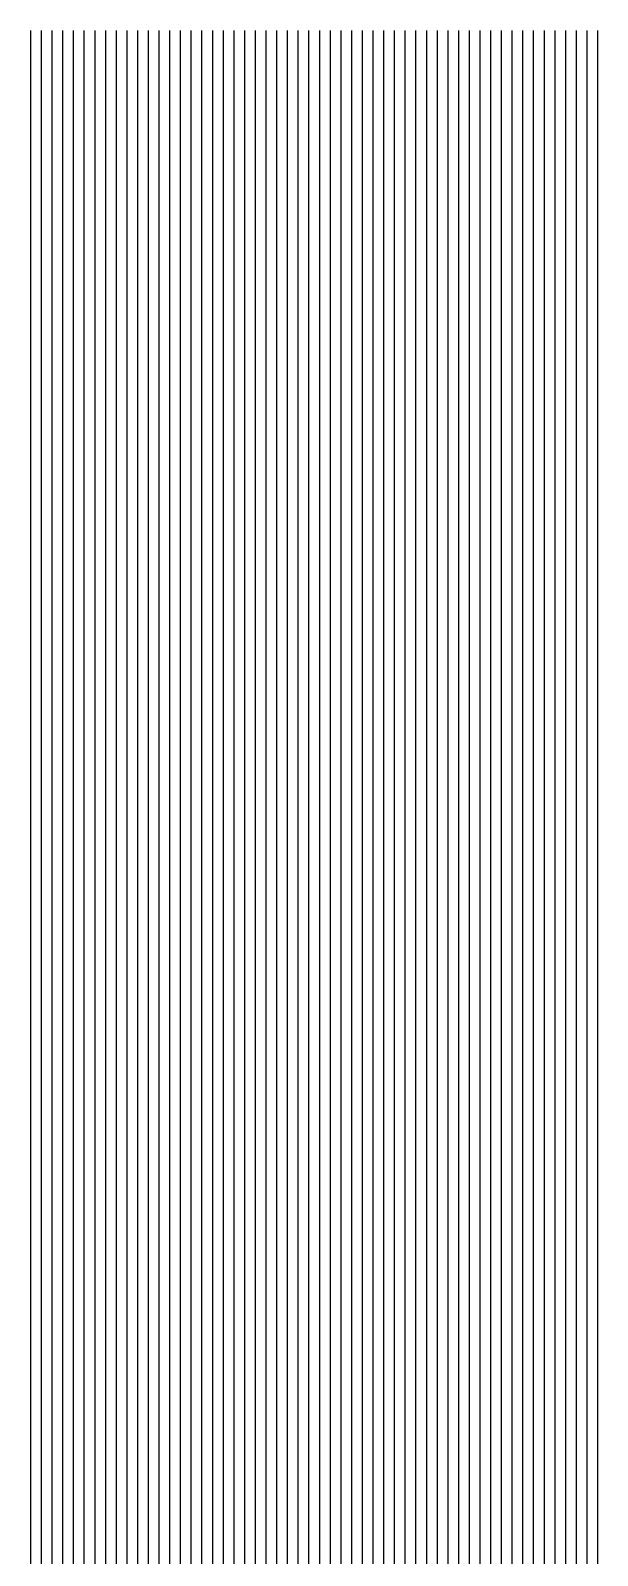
# Model space of a CAD drawing. Header units: millimetres. Extents: x -106 to 66, y -32 to 42.
# Drawn here: x -95 to -84.4, y 13.91 to 42.39 of the extents above; entities that cross this region are included whole.
import ezdxf

# ---------------------------------------------------------------- set-up
doc = ezdxf.new("R2010")
doc.units = ezdxf.units.MM
doc.layers.add('默认', color=18, linetype='Continuous', true_color=0x000000)

msp = doc.modelspace()

# ---------------------------------------------------------------- linework, layer by layer
at = {"layer": '默认'}
for points in [[(-95, 42.394), (-95, 10.954)], [(-95, 42.394), (-95, 12.259)], [(-95, 42.394), (-95, 12.84)], [(-95, 42.394), (-95, 13.012)], [(-95, 42.394), (-95, 12.892)], [(-95, 42.394), (-95, 12.488)], [(-95, 42.394), (-95, 11.722)], [(-95, 42.394), (-95, 10.446)], [(-95, 42.394), (-95, 8.616)], [(-95, 42.394), (-95, 6.314)], [(-95, 42.394), (-95, 2.99)], [(-95, 42.394), (-95, -32.2)], [(-95, 42.394), (-95, -32.2)], [(-95, 42.394), (-95, -32.2)], [(-95, 42.394), (-95, -32.2)], [(-95, 42.394), (-95, -32.2)], [(-95, 42.394), (-95, -32.2)], [(-95, 42.394), (-95, -32.2)], [(-95, 42.394), (-95, -32.2)], [(-95, 42.394), (-95, -32.2)], [(-94.8, 42.394), (-94.8, 11.528)], [(-94.8, 42.394), (-94.8, 12.694)], [(-94.8, 42.394), (-94.8, 13.223)], [(-94.8, 42.394), (-94.8, 13.377)], [(-94.8, 42.394), (-94.8, 13.262)], [(-94.8, 42.394), (-94.8, 12.888)], [(-94.8, 42.394), (-94.8, 12.181)], [(-94.8, 42.394), (-94.8, 10.994)], [(-94.8, 42.394), (-94.8, 9.211)], [(-94.8, 42.394), (-94.8, 6.971)], [(-94.8, 42.394), (-94.8, 3.989)], [(-94.8, 42.394), (-94.8, -32.2)], [(-94.8, 42.394), (-94.8, -32.2)], [(-94.8, 42.394), (-94.8, -32.2)], [(-94.8, 42.394), (-94.8, -32.2)], [(-94.8, 42.394), (-94.8, -32.2)], [(-94.8, 42.394), (-94.8, -32.2)], [(-94.8, 42.394), (-94.8, -32.2)], [(-94.8, 42.394), (-94.8, -32.2)], [(-94.8, 42.394), (-94.8, -32.2)], [(-94.6, 42.394), (-94.6, 12.035)], [(-94.6, 42.394), (-94.6, 13.095)], [(-94.6, 42.394), (-94.6, 13.58)], [(-94.6, 42.394), (-94.6, 13.72)], [(-94.6, 42.394), (-94.6, 13.611)], [(-94.6, 42.394), (-94.6, 13.263)], [(-94.6, 42.394), (-94.6, 12.611)], [(-94.6, 42.394), (-94.6, 11.513)], [(-94.6, 42.394), (-94.6, 9.799)], [(-94.6, 42.394), (-94.6, 7.601)], [(-94.6, 42.394), (-94.6, 4.827)], [(-94.6, 42.394), (-94.6, -32.2)], [(-94.6, 42.394), (-94.6, -32.2)], [(-94.6, 42.394), (-94.6, -32.2)], [(-94.6, 42.394), (-94.6, -32.2)], [(-94.6, 42.394), (-94.6, -32.2)], [(-94.6, 42.394), (-94.6, -32.2)], [(-94.6, 42.394), (-94.6, -32.2)], [(-94.6, 42.394), (-94.6, -32.2)], [(-94.6, 42.394), (-94.6, -32.2)], [(-94.4, 42.394), (-94.4, 12.494)], [(-94.4, 42.394), (-94.4, 13.467)], [(-94.4, 42.394), (-94.4, 13.916)], [(-94.4, 42.394), (-94.4, 14.044)], [(-94.4, 42.394), (-94.4, 13.941)], [(-94.4, 42.394), (-94.4, 13.617)], [(-94.4, 42.394), (-94.4, 13.013)], [(-94.4, 42.394), (-94.4, 12.001)], [(-94.4, 42.394), (-94.4, 10.381)], [(-94.4, 42.394), (-94.4, 8.213)], [(-94.4, 42.394), (-94.4, 5.576)], [(-94.4, 42.394), (-94.4, -32.2)], [(-94.4, 42.394), (-94.4, -32.2)], [(-94.4, 42.394), (-94.4, -32.2)], [(-94.4, 42.394), (-94.4, -32.2)], [(-94.4, 42.394), (-94.4, -32.2)], [(-94.4, 42.394), (-94.4, -32.2)], [(-94.4, 42.394), (-94.4, -32.2)], [(-94.4, 42.394), (-94.4, -32.2)], [(-94.4, 42.394), (-94.4, -32.2)], [(-94.2, 42.394), (-94.2, 12.913)], [(-94.2, 42.394), (-94.2, 13.816)], [(-94.2, 42.394), (-94.2, 14.233)], [(-94.2, 42.394), (-94.2, 14.351)], [(-94.2, 42.394), (-94.2, 14.254)], [(-94.2, 42.394), (-94.2, 13.952)], [(-94.2, 42.394), (-94.2, 13.392)], [(-94.2, 42.394), (-94.2, 12.459)], [(-94.2, 42.394), (-94.2, 10.946)], [(-94.2, 42.394), (-94.2, 8.814)], [(-94.2, 42.394), (-94.2, 6.269)], [(-94.2, 42.394), (-94.2, 2.493)], [(-94.2, 42.394), (-94.2, -32.2)], [(-94.2, 42.394), (-94.2, -32.2)], [(-94.2, 42.394), (-94.2, -32.2)], [(-94.2, 42.394), (-94.2, -32.2)], [(-94.2, 42.394), (-94.2, -32.2)], [(-94.2, 42.394), (-94.2, -32.2)], [(-94.2, 42.394), (-94.2, -32.2)], [(-94.2, 42.394), (-94.2, -32.2)], [(-94, 42.394), (-94, 13.301)], [(-94, 42.394), (-94, 14.144)], [(-94, 42.394), (-94, 14.534)], [(-94, 42.394), (-94, 14.644)], [(-94, 42.394), (-94, 14.552)], [(-94, 42.394), (-94, 14.27)], [(-94, 42.394), (-94, 13.751)], [(-94, 42.394), (-94, 12.886)], [(-94, 42.394), (-94, 11.487)], [(-94, 42.394), (-94, 9.407)], [(-94, 42.394), (-94, 6.925)], [(-94, 42.394), (-94, 3.631)], [(-94, 42.394), (-94, -32.2)], [(-94, 42.394), (-94, -32.2)], [(-94, 42.394), (-94, -32.2)], [(-94, 42.394), (-94, -32.2)], [(-94, 42.394), (-94, -32.2)], [(-94, 42.394), (-94, -32.2)], [(-94, 42.394), (-94, -32.2)], [(-94, 42.394), (-94, -32.2)], [(-93.8, 42.394), (-93.8, 13.664)], [(-93.8, 42.394), (-93.8, 14.455)], [(-93.8, 42.394), (-93.8, 14.821)], [(-93.8, 42.394), (-93.8, 14.924)], [(-93.8, 42.394), (-93.8, 14.838)], [(-93.8, 42.394), (-93.8, 14.574)], [(-93.8, 42.394), (-93.8, 14.089)], [(-93.8, 42.394), (-93.8, 13.29)], [(-93.8, 42.394), (-93.8, 11.998)], [(-93.8, 42.394), (-93.8, 9.999)], [(-93.8, 42.394), (-93.8, 7.555)], [(-93.8, 42.394), (-93.8, 4.532)], [(-93.8, 42.394), (-93.8, -32.2)], [(-93.8, 42.394), (-93.8, -32.2)], [(-93.8, 42.394), (-93.8, -32.2)], [(-93.8, 42.394), (-93.8, -32.2)], [(-93.8, 42.394), (-93.8, -32.2)], [(-93.8, 42.394), (-93.8, -32.2)], [(-93.8, 42.394), (-93.8, -32.2)], [(-93.8, 42.394), (-93.8, -32.2)], [(-93.6, 42.394), (-93.6, 14.006)], [(-93.6, 42.394), (-93.6, 14.75)], [(-93.6, 42.394), (-93.6, 15.095)], [(-93.6, 42.394), (-93.6, 15.192)], [(-93.6, 42.394), (-93.6, 15.111)], [(-93.6, 42.394), (-93.6, 14.864)], [(-93.6, 42.394), (-93.6, 14.41)], [(-93.6, 42.394), (-93.6, 13.669)], [(-93.6, 42.394), (-93.6, 12.479)], [(-93.6, 42.394), (-93.6, 10.59)], [(-93.6, 42.394), (-93.6, 8.169)], [(-93.6, 42.394), (-93.6, 5.318)], [(-93.6, 42.394), (-93.6, -32.2)], [(-93.6, 42.394), (-93.6, -32.2)], [(-93.6, 42.394), (-93.6, -32.2)], [(-93.6, 42.394), (-93.6, -32.2)], [(-93.6, 42.394), (-93.6, -32.2)], [(-93.6, 42.394), (-93.6, -32.2)], [(-93.6, 42.394), (-93.6, -32.2)], [(-93.6, 42.394), (-93.6, -32.2)], [(-93.4, 42.394), (-93.4, 14.33)], [(-93.4, 42.394), (-93.4, 15.032)], [(-93.4, 42.394), (-93.4, 15.358)], [(-93.4, 42.394), (-93.4, 15.45)], [(-93.4, 42.394), (-93.4, 15.375)], [(-93.4, 42.394), (-93.4, 15.142)], [(-93.4, 42.394), (-93.4, 14.716)], [(-93.4, 42.394), (-93.4, 14.027)], [(-93.4, 42.394), (-93.4, 12.929)], [(-93.4, 42.394), (-93.4, 11.168)], [(-93.4, 42.394), (-93.4, 8.771)], [(-93.4, 42.394), (-93.4, 6.035)], [(-93.4, 42.394), (-93.4, 1.408)], [(-93.4, 42.394), (-93.4, -32.2)], [(-93.4, 42.394), (-93.4, -32.2)], [(-93.4, 42.394), (-93.4, -32.2)], [(-93.4, 42.394), (-93.4, -32.2)], [(-93.4, 42.394), (-93.4, -32.2)], [(-93.4, 42.394), (-93.4, -32.2)], [(-93.4, 42.394), (-93.4, -32.2)], [(-93.2, 42.394), (-93.2, 14.638)], [(-93.2, 42.394), (-93.2, 15.302)], [(-93.2, 42.394), (-93.2, 15.611)], [(-93.2, 42.394), (-93.2, 15.699)], [(-93.2, 42.394), (-93.2, 15.628)], [(-93.2, 42.394), (-93.2, 15.409)], [(-93.2, 42.394), (-93.2, 15.009)], [(-93.2, 42.394), (-93.2, 14.366)], [(-93.2, 42.394), (-93.2, 13.352)], [(-93.2, 42.394), (-93.2, 11.722)], [(-93.2, 42.394), (-93.2, 9.369)], [(-93.2, 42.394), (-93.2, 6.707)], [(-93.2, 42.394), (-93.2, 3.023)], [(-93.2, 42.394), (-93.2, -32.2)], [(-93.2, 42.394), (-93.2, -32.2)], [(-93.2, 42.394), (-93.2, -32.2)], [(-93.2, 42.394), (-93.2, -32.2)], [(-93.2, 42.394), (-93.2, -32.2)], [(-93.2, 42.394), (-93.2, -32.2)], [(-93.2, 42.394), (-93.2, -32.2)], [(-93, 42.394), (-93, 14.932)], [(-93, 42.394), (-93, 15.561)], [(-93, 42.394), (-93, 15.855)], [(-93, 42.394), (-93, 15.94)], [(-93, 42.394), (-93, 15.874)], [(-93, 42.394), (-93, 15.667)], [(-93, 42.394), (-93, 15.29)], [(-93, 42.394), (-93, 14.688)], [(-93, 42.394), (-93, 13.748)], [(-93, 42.394), (-93, 12.248)], [(-93, 42.394), (-93, 9.967)], [(-93, 42.394), (-93, 7.349)], [(-93, 42.394), (-93, 4.073)], [(-93, 42.394), (-93, -32.2)], [(-93, 42.394), (-93, -32.2)], [(-93, 42.394), (-93, -32.2)], [(-93, 42.394), (-93, -32.2)], [(-93, 42.394), (-93, -32.2)], [(-93, 42.394), (-93, -32.2)], [(-93, 42.394), (-93, -32.2)], [(-92.8, 42.394), (-92.8, 15.213)], [(-92.8, 42.394), (-92.8, 15.81)], [(-92.8, 42.394), (-92.8, 16.091)], [(-92.8, 42.394), (-92.8, 16.173)], [(-92.8, 42.394), (-92.8, 16.111)], [(-92.8, 42.394), (-92.8, 15.916)], [(-92.8, 42.394), (-92.8, 15.56)], [(-92.8, 42.394), (-92.8, 14.994)], [(-92.8, 42.394), (-92.8, 14.121)], [(-92.8, 42.394), (-92.8, 12.74)], [(-92.8, 42.394), (-92.8, 10.571)], [(-92.8, 42.394), (-92.8, 7.972)], [(-92.8, 42.394), (-92.8, 4.939)], [(-92.8, 42.394), (-92.8, -32.2)], [(-92.8, 42.394), (-92.8, -32.2)], [(-92.8, 42.394), (-92.8, -32.2)], [(-92.8, 42.394), (-92.8, -32.2)], [(-92.8, 42.394), (-92.8, -32.2)], [(-92.8, 42.394), (-92.8, -32.2)], [(-92.8, 42.394), (-92.8, -32.2)], [(-92.6, 42.394), (-92.6, 15.482)], [(-92.6, 42.394), (-92.6, 16.051)], [(-92.6, 42.394), (-92.6, 16.32)], [(-92.6, 42.394), (-92.6, 16.399)], [(-92.6, 42.394), (-92.6, 16.341)], [(-92.6, 42.394), (-92.6, 16.157)], [(-92.6, 42.394), (-92.6, 15.82)], [(-92.6, 42.394), (-92.6, 15.287)], [(-92.6, 42.394), (-92.6, 14.473)], [(-92.6, 42.394), (-92.6, 13.202)], [(-92.6, 42.394), (-92.6, 11.171)], [(-92.6, 42.394), (-92.6, 8.582)], [(-92.6, 42.394), (-92.6, 5.707)], [(-92.6, 42.394), (-92.6, -32.2)], [(-92.6, 42.394), (-92.6, -32.2)], [(-92.6, 42.394), (-92.6, -32.2)], [(-92.6, 42.394), (-92.6, -32.2)], [(-92.6, 42.394), (-92.6, -32.2)], [(-92.6, 42.394), (-92.6, -32.2)], [(-92.6, 42.394), (-92.6, -32.2)], [(-92.4, 42.394), (-92.4, 15.74)], [(-92.4, 42.394), (-92.4, 16.284)], [(-92.4, 42.394), (-92.4, 16.543)], [(-92.4, 42.394), (-92.4, 16.619)], [(-92.4, 42.394), (-92.4, 16.565)], [(-92.4, 42.394), (-92.4, 16.39)], [(-92.4, 42.394), (-92.4, 16.071)], [(-92.4, 42.394), (-92.4, 15.568)], [(-92.4, 42.394), (-92.4, 14.806)], [(-92.4, 42.394), (-92.4, 13.633)], [(-92.4, 42.394), (-92.4, 11.754)], [(-92.4, 42.394), (-92.4, 9.186)], [(-92.4, 42.394), (-92.4, 6.413)], [(-92.4, 42.394), (-92.4, 2.094)], [(-92.4, 42.394), (-92.4, -32.2)], [(-92.4, 42.394), (-92.4, -32.2)], [(-92.4, 42.394), (-92.4, -32.2)], [(-92.4, 42.394), (-92.4, -32.2)], [(-92.4, 42.394), (-92.4, -32.2)], [(-92.4, 42.394), (-92.4, -32.2)], [(-92.2, 42.394), (-92.2, 15.989)], [(-92.2, 42.394), (-92.2, 16.509)], [(-92.2, 42.394), (-92.2, 16.759)], [(-92.2, 42.394), (-92.2, 16.834)], [(-92.2, 42.394), (-92.2, 16.783)], [(-92.2, 42.394), (-92.2, 16.617)], [(-92.2, 42.394), (-92.2, 16.314)], [(-92.2, 42.394), (-92.2, 15.838)], [(-92.2, 42.394), (-92.2, 15.123)], [(-92.2, 42.394), (-92.2, 14.037)], [(-92.2, 42.394), (-92.2, 12.309)], [(-92.2, 42.394), (-92.2, 9.789)], [(-92.2, 42.394), (-92.2, 7.081)], [(-92.2, 42.394), (-92.2, 3.493)], [(-92.2, 42.394), (-92.2, -32.2)], [(-92.2, 42.394), (-92.2, -32.2)], [(-92.2, 42.394), (-92.2, -32.2)], [(-92.2, 42.394), (-92.2, -32.2)], [(-92.2, 42.394), (-92.2, -32.2)], [(-92.2, 42.394), (-92.2, -32.2)], [(-92, 42.394), (-92, 16.229)], [(-92, 42.394), (-92, 16.728)], [(-92, 42.394), (-92, 16.969)], [(-92, 42.394), (-92, 17.042)], [(-92, 42.394), (-92, 16.995)], [(-92, 42.394), (-92, 16.837)], [(-92, 42.394), (-92, 16.55)], [(-92, 42.394), (-92, 16.098)], [(-92, 42.394), (-92, 15.425)], [(-92, 42.394), (-92, 14.415)], [(-92, 42.394), (-92, 12.83)], [(-92, 42.394), (-92, 10.4)], [(-92, 42.394), (-92, 7.721)], [(-92, 42.394), (-92, 4.502)], [(-92, 42.394), (-92, -32.2)], [(-92, 42.394), (-92, -32.2)], [(-92, 42.394), (-92, -32.2)], [(-92, 42.394), (-92, -32.2)], [(-92, 42.394), (-92, -32.2)], [(-92, 42.394), (-92, -32.2)], [(-91.8, 42.394), (-91.8, 16.461)], [(-91.8, 42.394), (-91.8, 16.941)], [(-91.8, 42.394), (-91.8, 17.174)], [(-91.8, 42.394), (-91.8, 17.246)], [(-91.8, 42.394), (-91.8, 17.202)], [(-91.8, 42.394), (-91.8, 17.052)], [(-91.8, 42.394), (-91.8, 16.778)], [(-91.8, 42.394), (-91.8, 16.349)], [(-91.8, 42.394), (-91.8, 15.713)], [(-91.8, 42.394), (-91.8, 14.772)], [(-91.8, 42.394), (-91.8, 13.317)], [(-91.8, 42.394), (-91.8, 11.021)], [(-91.8, 42.394), (-91.8, 8.344)], [(-91.8, 42.394), (-91.8, 5.353)], [(-91.8, 42.394), (-91.8, -32.2)], [(-91.8, 42.394), (-91.8, -32.2)], [(-91.8, 42.394), (-91.8, -32.2)], [(-91.8, 42.394), (-91.8, -32.2)], [(-91.8, 42.394), (-91.8, -32.2)], [(-91.8, 42.394), (-91.8, -32.2)], [(-91.6, 42.394), (-91.6, 16.686)], [(-91.6, 42.394), (-91.6, 17.149)], [(-91.6, 42.394), (-91.6, 17.375)], [(-91.6, 42.394), (-91.6, 17.446)], [(-91.6, 42.394), (-91.6, 17.405)], [(-91.6, 42.394), (-91.6, 17.262)], [(-91.6, 42.394), (-91.6, 17)], [(-91.6, 42.394), (-91.6, 16.591)], [(-91.6, 42.394), (-91.6, 15.989)], [(-91.6, 42.394), (-91.6, 15.109)], [(-91.6, 42.394), (-91.6, 13.77)], [(-91.6, 42.394), (-91.6, 11.636)], [(-91.6, 42.394), (-91.6, 8.957)], [(-91.6, 42.394), (-91.6, 6.116)], [(-91.6, 42.394), (-91.6, -32.2)], [(-91.6, 42.394), (-91.6, -32.2)], [(-91.6, 42.394), (-91.6, -32.2)], [(-91.6, 42.394), (-91.6, -32.2)], [(-91.6, 42.394), (-91.6, -32.2)], [(-91.6, 42.394), (-91.6, -32.2)], [(-91.4, 42.394), (-91.4, 16.904)], [(-91.4, 42.394), (-91.4, 17.351)], [(-91.4, 42.394), (-91.4, 17.571)], [(-91.4, 42.394), (-91.4, 17.641)], [(-91.4, 42.394), (-91.4, 17.603)], [(-91.4, 42.394), (-91.4, 17.467)], [(-91.4, 42.394), (-91.4, 17.216)], [(-91.4, 42.394), (-91.4, 16.826)], [(-91.4, 42.394), (-91.4, 16.254)], [(-91.4, 42.394), (-91.4, 15.428)], [(-91.4, 42.394), (-91.4, 14.193)], [(-91.4, 42.394), (-91.4, 12.23)], [(-91.4, 42.394), (-91.4, 9.567)], [(-91.4, 42.394), (-91.4, 6.823)], [(-91.4, 42.394), (-91.4, 2.397)], [(-91.4, 42.394), (-91.4, -32.2)], [(-91.4, 42.394), (-91.4, -32.2)], [(-91.4, 42.394), (-91.4, -32.2)], [(-91.4, 42.394), (-91.4, -32.2)], [(-91.4, 42.394), (-91.4, -32.2)], [(-91.2, 42.394), (-91.2, 17.115)], [(-91.2, 42.394), (-91.2, 17.549)], [(-91.2, 42.394), (-91.2, 17.763)], [(-91.2, 42.394), (-91.2, 17.832)], [(-91.2, 42.394), (-91.2, 17.797)], [(-91.2, 42.394), (-91.2, 17.667)], [(-91.2, 42.394), (-91.2, 17.427)], [(-91.2, 42.394), (-91.2, 17.053)], [(-91.2, 42.394), (-91.2, 16.51)], [(-91.2, 42.394), (-91.2, 15.731)], [(-91.2, 42.394), (-91.2, 14.587)], [(-91.2, 42.394), (-91.2, 12.792)], [(-91.2, 42.394), (-91.2, 10.182)], [(-91.2, 42.394), (-91.2, 7.493)], [(-91.2, 42.394), (-91.2, 3.771)], [(-91.2, 42.394), (-91.2, -32.2)], [(-91.2, 42.394), (-91.2, -32.2)], [(-91.2, 42.394), (-91.2, -32.2)], [(-91.2, 42.394), (-91.2, -32.2)], [(-91.2, 42.394), (-91.2, -32.2)], [(-91, 42.394), (-91, 17.321)], [(-91, 42.394), (-91, 17.742)], [(-91, 42.394), (-91, 17.952)], [(-91, 42.394), (-91, 18.02)], [(-91, 42.394), (-91, 17.987)], [(-91, 42.394), (-91, 17.862)], [(-91, 42.394), (-91, 17.632)], [(-91, 42.394), (-91, 17.274)], [(-91, 42.394), (-91, 16.756)], [(-91, 42.394), (-91, 16.02)], [(-91, 42.394), (-91, 14.955)], [(-91, 42.394), (-91, 13.316)], [(-91, 42.394), (-91, 10.81)], [(-91, 42.394), (-91, 8.137)], [(-91, 42.394), (-91, 4.786)], [(-91, 42.394), (-91, -32.2)], [(-91, 42.394), (-91, -32.2)], [(-91, 42.394), (-91, -32.2)], [(-91, 42.394), (-91, -32.2)], [(-91, 42.394), (-91, -32.2)], [(-90.8, 42.394), (-90.8, 17.522)], [(-90.8, 42.394), (-90.8, 17.931)], [(-90.8, 42.394), (-90.8, 18.136)], [(-90.8, 42.394), (-90.8, 18.204)], [(-90.8, 42.394), (-90.8, 18.174)], [(-90.8, 42.394), (-90.8, 18.054)], [(-90.8, 42.394), (-90.8, 17.833)], [(-90.8, 42.394), (-90.8, 17.49)], [(-90.8, 42.394), (-90.8, 16.994)], [(-90.8, 42.394), (-90.8, 16.296)], [(-90.8, 42.394), (-90.8, 15.301)], [(-90.8, 42.394), (-90.8, 13.802)], [(-90.8, 42.394), (-90.8, 11.449)], [(-90.8, 42.394), (-90.8, 8.766)], [(-90.8, 42.394), (-90.8, 5.651)], [(-90.8, 42.394), (-90.8, -32.2)], [(-90.8, 42.394), (-90.8, -32.2)], [(-90.8, 42.394), (-90.8, -32.2)], [(-90.8, 42.394), (-90.8, -32.2)], [(-90.8, 42.394), (-90.8, -32.2)], [(-90.6, 42.394), (-90.6, 17.718)], [(-90.6, 42.394), (-90.6, 18.117)], [(-90.6, 42.394), (-90.6, 18.318)], [(-90.6, 42.394), (-90.6, 18.385)], [(-90.6, 42.394), (-90.6, 18.357)], [(-90.6, 42.394), (-90.6, 18.242)], [(-90.6, 42.394), (-90.6, 18.029)], [(-90.6, 42.394), (-90.6, 17.699)], [(-90.6, 42.394), (-90.6, 17.224)], [(-90.6, 42.394), (-90.6, 16.561)], [(-90.6, 42.394), (-90.6, 15.628)], [(-90.6, 42.394), (-90.6, 14.252)], [(-90.6, 42.394), (-90.6, 12.079)], [(-90.6, 42.394), (-90.6, 9.388)], [(-90.6, 42.394), (-90.6, 6.431)], [(-90.6, 42.394), (-90.6, -32.2)], [(-90.6, 42.394), (-90.6, -32.2)], [(-90.6, 42.394), (-90.6, -32.2)], [(-90.6, 42.394), (-90.6, -32.2)], [(-90.6, 42.394), (-90.6, -32.2)], [(-90.4, 42.394), (-90.4, 17.909)], [(-90.4, 42.394), (-90.4, 18.299)], [(-90.4, 42.394), (-90.4, 18.496)], [(-90.4, 42.394), (-90.4, 18.563)], [(-90.4, 42.394), (-90.4, 18.537)], [(-90.4, 42.394), (-90.4, 18.427)], [(-90.4, 42.394), (-90.4, 18.221)], [(-90.4, 42.394), (-90.4, 17.903)], [(-90.4, 42.394), (-90.4, 17.447)], [(-90.4, 42.394), (-90.4, 16.815)], [(-90.4, 42.394), (-90.4, 15.937)], [(-90.4, 42.394), (-90.4, 14.667)], [(-90.4, 42.394), (-90.4, 12.685)], [(-90.4, 42.394), (-90.4, 10.01)], [(-90.4, 42.394), (-90.4, 7.157)], [(-90.4, 42.394), (-90.4, 1.702)], [(-90.4, 42.394), (-90.4, -32.2)], [(-90.4, 42.394), (-90.4, -32.2)], [(-90.4, 42.394), (-90.4, -32.2)], [(-90.4, 42.394), (-90.4, -32.2)], [(-90.2, 42.394), (-90.2, 18.096)], [(-90.2, 42.394), (-90.2, 18.477)], [(-90.2, 42.394), (-90.2, 18.671)], [(-90.2, 42.394), (-90.2, 18.738)], [(-90.2, 42.394), (-90.2, 18.714)], [(-90.2, 42.394), (-90.2, 18.608)], [(-90.2, 42.394), (-90.2, 18.41)], [(-90.2, 42.394), (-90.2, 18.103)], [(-90.2, 42.394), (-90.2, 17.664)], [(-90.2, 42.394), (-90.2, 17.06)], [(-90.2, 42.394), (-90.2, 16.23)], [(-90.2, 42.394), (-90.2, 15.054)], [(-90.2, 42.394), (-90.2, 13.253)], [(-90.2, 42.394), (-90.2, 10.641)], [(-90.2, 42.394), (-90.2, 7.845)], [(-90.2, 42.394), (-90.2, 3.452)], [(-90.2, 42.394), (-90.2, -32.2)], [(-90.2, 42.394), (-90.2, -32.2)], [(-90.2, 42.394), (-90.2, -32.2)], [(-90.2, 42.394), (-90.2, -32.2)], [(-90, 42.394), (-90, 18.28)], [(-90, 42.394), (-90, 18.653)], [(-90, 42.394), (-90, 18.844)], [(-90, 42.394), (-90, 18.91)], [(-90, 42.394), (-90, 18.888)], [(-90, 42.394), (-90, 18.786)], [(-90, 42.394), (-90, 18.594)], [(-90, 42.394), (-90, 18.297)], [(-90, 42.394), (-90, 17.875)], [(-90, 42.394), (-90, 17.296)], [(-90, 42.394), (-90, 16.509)], [(-90, 42.394), (-90, 15.414)], [(-90, 42.394), (-90, 13.778)], [(-90, 42.394), (-90, 11.291)], [(-90, 42.394), (-90, 8.51)], [(-90, 42.394), (-90, 4.583)], [(-90, 42.394), (-90, -32.2)], [(-90, 42.394), (-90, -32.2)], [(-90, 42.394), (-90, -32.2)], [(-90, 42.394), (-90, -32.2)], [(-89.8, 42.394), (-89.8, 18.459)], [(-89.8, 42.394), (-89.8, 18.825)], [(-89.8, 42.394), (-89.8, 19.013)], [(-89.8, 42.394), (-89.8, 19.079)], [(-89.8, 42.394), (-89.8, 19.059)], [(-89.8, 42.394), (-89.8, 18.961)], [(-89.8, 42.394), (-89.8, 18.775)], [(-89.8, 42.394), (-89.8, 18.488)], [(-89.8, 42.394), (-89.8, 18.08)], [(-89.8, 42.394), (-89.8, 17.524)], [(-89.8, 42.394), (-89.8, 16.776)], [(-89.8, 42.394), (-89.8, 15.751)], [(-89.8, 42.394), (-89.8, 14.259)], [(-89.8, 42.394), (-89.8, 11.948)], [(-89.8, 42.394), (-89.8, 9.159)], [(-89.8, 42.394), (-89.8, 5.522)], [(-89.8, 42.394), (-89.8, -32.2)], [(-89.8, 42.394), (-89.8, -32.2)], [(-89.8, 42.394), (-89.8, -32.2)], [(-89.8, 42.394), (-89.8, -32.2)], [(-89.6, 42.394), (-89.6, 18.635)], [(-89.6, 42.394), (-89.6, 18.995)], [(-89.6, 42.394), (-89.6, 19.181)], [(-89.6, 42.394), (-89.6, 19.247)], [(-89.6, 42.394), (-89.6, 19.228)], [(-89.6, 42.394), (-89.6, 19.133)], [(-89.6, 42.394), (-89.6, 18.953)], [(-89.6, 42.394), (-89.6, 18.675)], [(-89.6, 42.394), (-89.6, 18.28)], [(-89.6, 42.394), (-89.6, 17.745)], [(-89.6, 42.394), (-89.6, 17.031)], [(-89.6, 42.394), (-89.6, 16.067)], [(-89.6, 42.394), (-89.6, 14.701)], [(-89.6, 42.394), (-89.6, 12.591)], [(-89.6, 42.394), (-89.6, 9.803)], [(-89.6, 42.394), (-89.6, 6.364)], [(-89.6, 42.394), (-89.6, -32.2)], [(-89.6, 42.394), (-89.6, -32.2)], [(-89.6, 42.394), (-89.6, -32.2)], [(-89.6, 42.394), (-89.6, -32.2)], [(-89.4, 42.394), (-89.4, 18.808)], [(-89.4, 42.394), (-89.4, 19.162)], [(-89.4, 42.394), (-89.4, 19.346)], [(-89.4, 42.394), (-89.4, 19.411)], [(-89.4, 42.394), (-89.4, 19.394)], [(-89.4, 42.394), (-89.4, 19.303)], [(-89.4, 42.394), (-89.4, 19.128)], [(-89.4, 42.394), (-89.4, 18.857)], [(-89.4, 42.394), (-89.4, 18.475)], [(-89.4, 42.394), (-89.4, 17.959)], [(-89.4, 42.394), (-89.4, 17.276)], [(-89.4, 42.394), (-89.4, 16.366)], [(-89.4, 42.394), (-89.4, 15.107)], [(-89.4, 42.394), (-89.4, 13.199)], [(-89.4, 42.394), (-89.4, 10.449)], [(-89.4, 42.394), (-89.4, 7.149)], [(-89.4, 42.394), (-89.4, -32.2)], [(-89.4, 42.394), (-89.4, -32.2)], [(-89.4, 42.394), (-89.4, -32.2)], [(-89.4, 42.394), (-89.4, -32.2)], [(-89.2, 42.394), (-89.2, 18.977)], [(-89.2, 42.394), (-89.2, 19.327)], [(-89.2, 42.394), (-89.2, 19.509)], [(-89.2, 42.394), (-89.2, 19.574)], [(-89.2, 42.394), (-89.2, 19.558)], [(-89.2, 42.394), (-89.2, 19.47)], [(-89.2, 42.394), (-89.2, 19.3)], [(-89.2, 42.394), (-89.2, 19.036)], [(-89.2, 42.394), (-89.2, 18.665)], [(-89.2, 42.394), (-89.2, 18.166)], [(-89.2, 42.394), (-89.2, 17.511)], [(-89.2, 42.394), (-89.2, 16.649)], [(-89.2, 42.394), (-89.2, 15.481)], [(-89.2, 42.394), (-89.2, 13.76)], [(-89.2, 42.394), (-89.2, 11.108)], [(-89.2, 42.394), (-89.2, 7.895)], [(-89.2, 42.394), (-89.2, -32.2)], [(-89.2, 42.394), (-89.2, -32.2)], [(-89.2, 42.394), (-89.2, -32.2)], [(-89.2, 42.394), (-89.2, -32.2)], [(-89, 42.394), (-89, 19.144)], [(-89, 42.394), (-89, 19.49)], [(-89, 42.394), (-89, 19.67)], [(-89, 42.394), (-89, 19.735)], [(-89, 42.394), (-89, 19.72)], [(-89, 42.394), (-89, 19.634)], [(-89, 42.394), (-89, 19.469)], [(-89, 42.394), (-89, 19.212)], [(-89, 42.394), (-89, 18.851)], [(-89, 42.394), (-89, 18.368)], [(-89, 42.394), (-89, 17.738)], [(-89, 42.394), (-89, 16.919)], [(-89, 42.394), (-89, 15.829)], [(-89, 42.394), (-89, 14.272)], [(-89, 42.394), (-89, 11.788)], [(-89, 42.394), (-89, 8.615)], [(-89, 42.394), (-89, 3.112)], [(-89, 42.394), (-89, -32.2)], [(-89, 42.394), (-89, -32.2)], [(-89, 42.394), (-89, -32.2)], [(-88.8, 42.394), (-88.8, 19.308)], [(-88.8, 42.394), (-88.8, 19.65)], [(-88.8, 42.394), (-88.8, 19.829)], [(-88.8, 42.394), (-88.8, 19.894)], [(-88.8, 42.394), (-88.8, 19.88)], [(-88.8, 42.394), (-88.8, 19.797)], [(-88.8, 42.394), (-88.8, 19.635)], [(-88.8, 42.394), (-88.8, 19.385)], [(-88.8, 42.394), (-88.8, 19.033)], [(-88.8, 42.394), (-88.8, 18.564)], [(-88.8, 42.394), (-88.8, 17.957)], [(-88.8, 42.394), (-88.8, 17.175)], [(-88.8, 42.394), (-88.8, 16.153)], [(-88.8, 42.394), (-88.8, 14.735)], [(-88.8, 42.394), (-88.8, 12.469)], [(-88.8, 42.394), (-88.8, 9.319)], [(-88.8, 42.394), (-88.8, 4.344)], [(-88.8, 42.394), (-88.8, -32.2)], [(-88.8, 42.394), (-88.8, -32.2)], [(-88.8, 42.394), (-88.8, -32.2)], [(-88.6, 42.394), (-88.6, 19.469)], [(-88.6, 42.394), (-88.6, 19.808)], [(-88.6, 42.394), (-88.6, 19.986)], [(-88.6, 42.394), (-88.6, 20.051)], [(-88.6, 42.394), (-88.6, 20.038)], [(-88.6, 42.394), (-88.6, 19.957)], [(-88.6, 42.394), (-88.6, 19.799)], [(-88.6, 42.394), (-88.6, 19.554)], [(-88.6, 42.394), (-88.6, 19.212)], [(-88.6, 42.394), (-88.6, 18.756)], [(-88.6, 42.394), (-88.6, 18.169)], [(-88.6, 42.394), (-88.6, 17.42)], [(-88.6, 42.394), (-88.6, 16.456)], [(-88.6, 42.394), (-88.6, 15.156)], [(-88.6, 42.394), (-88.6, 13.121)], [(-88.6, 42.394), (-88.6, 10.015)], [(-88.6, 42.394), (-88.6, 5.353)], [(-88.6, 42.394), (-88.6, -32.2)], [(-88.6, 42.394), (-88.6, -32.2)], [(-88.6, 42.394), (-88.6, -32.2)], [(-88.4, 42.394), (-88.4, 19.629)], [(-88.4, 42.394), (-88.4, 19.965)], [(-88.4, 42.394), (-88.4, 20.141)], [(-88.4, 42.394), (-88.4, 20.206)], [(-88.4, 42.394), (-88.4, 20.194)], [(-88.4, 42.394), (-88.4, 20.115)], [(-88.4, 42.394), (-88.4, 19.96)], [(-88.4, 42.394), (-88.4, 19.721)], [(-88.4, 42.394), (-88.4, 19.386)], [(-88.4, 42.394), (-88.4, 18.942)], [(-88.4, 42.394), (-88.4, 18.374)], [(-88.4, 42.394), (-88.4, 17.654)], [(-88.4, 42.394), (-88.4, 16.741)], [(-88.4, 42.394), (-88.4, 15.541)], [(-88.4, 42.394), (-88.4, 13.723)], [(-88.4, 42.394), (-88.4, 10.713)], [(-88.4, 42.394), (-88.4, 6.268)], [(-88.4, 42.394), (-88.4, -32.2)], [(-88.4, 42.394), (-88.4, -32.2)], [(-88.4, 42.394), (-88.4, -32.2)], [(-88.2, 42.394), (-88.2, 19.786)], [(-88.2, 42.394), (-88.2, 20.12)], [(-88.2, 42.394), (-88.2, 20.295)], [(-88.2, 42.394), (-88.2, 20.359)], [(-88.2, 42.394), (-88.2, 20.349)], [(-88.2, 42.394), (-88.2, 20.271)], [(-88.2, 42.394), (-88.2, 20.119)], [(-88.2, 42.394), (-88.2, 19.885)], [(-88.2, 42.394), (-88.2, 19.557)], [(-88.2, 42.394), (-88.2, 19.125)], [(-88.2, 42.394), (-88.2, 18.572)], [(-88.2, 42.394), (-88.2, 17.879)], [(-88.2, 42.394), (-88.2, 17.01)], [(-88.2, 42.394), (-88.2, 15.893)], [(-88.2, 42.394), (-88.2, 14.266)], [(-88.2, 42.394), (-88.2, 11.426)], [(-88.2, 42.394), (-88.2, 7.142)], [(-88.2, 42.394), (-88.2, -32.2)], [(-88.2, 42.394), (-88.2, -32.2)], [(-88.2, 42.394), (-88.2, -32.2)], [(-88, 42.394), (-88, 19.941)], [(-88, 42.394), (-88, 20.273)], [(-88, 42.394), (-88, 20.447)], [(-88, 42.394), (-88, 20.512)], [(-88, 42.394), (-88, 20.502)], [(-88, 42.394), (-88, 20.426)], [(-88, 42.394), (-88, 20.277)], [(-88, 42.394), (-88, 20.046)], [(-88, 42.394), (-88, 19.725)], [(-88, 42.394), (-88, 19.303)], [(-88, 42.394), (-88, 18.765)], [(-88, 42.394), (-88, 18.096)], [(-88, 42.394), (-88, 17.265)], [(-88, 42.394), (-88, 16.219)], [(-88, 42.394), (-88, 14.751)], [(-88, 42.394), (-88, 12.159)], [(-88, 42.394), (-88, 7.992)], [(-88, 42.394), (-88, -32.2)], [(-88, 42.394), (-88, -32.2)], [(-88, 42.394), (-88, -32.2)], [(-87.8, 42.394), (-87.8, 20.095)], [(-87.8, 42.394), (-87.8, 20.425)], [(-87.8, 42.394), (-87.8, 20.598)], [(-87.8, 42.394), (-87.8, 20.662)], [(-87.8, 42.394), (-87.8, 20.653)], [(-87.8, 42.394), (-87.8, 20.578)], [(-87.8, 42.394), (-87.8, 20.432)], [(-87.8, 42.394), (-87.8, 20.205)], [(-87.8, 42.394), (-87.8, 19.89)], [(-87.8, 42.394), (-87.8, 19.477)], [(-87.8, 42.394), (-87.8, 18.953)], [(-87.8, 42.394), (-87.8, 18.304)], [(-87.8, 42.394), (-87.8, 17.508)], [(-87.8, 42.394), (-87.8, 16.521)], [(-87.8, 42.394), (-87.8, 15.186)], [(-87.8, 42.394), (-87.8, 12.88)], [(-87.8, 42.394), (-87.8, 8.825)], [(-87.8, 42.394), (-87.8, -32.2)], [(-87.8, 42.394), (-87.8, -32.2)], [(-87.8, 42.394), (-87.8, -32.2)], [(-87.6, 42.394), (-87.6, 20.246)], [(-87.6, 42.394), (-87.6, 20.575)], [(-87.6, 42.394), (-87.6, 20.747)], [(-87.6, 42.394), (-87.6, 20.811)], [(-87.6, 42.394), (-87.6, 20.803)], [(-87.6, 42.394), (-87.6, 20.729)], [(-87.6, 42.394), (-87.6, 20.585)], [(-87.6, 42.394), (-87.6, 20.362)], [(-87.6, 42.394), (-87.6, 20.052)], [(-87.6, 42.394), (-87.6, 19.647)], [(-87.6, 42.394), (-87.6, 19.136)], [(-87.6, 42.394), (-87.6, 18.505)], [(-87.6, 42.394), (-87.6, 17.739)], [(-87.6, 42.394), (-87.6, 16.804)], [(-87.6, 42.394), (-87.6, 15.577)], [(-87.6, 42.394), (-87.6, 13.553)], [(-87.6, 42.394), (-87.6, 9.648)], [(-87.6, 42.394), (-87.6, -32.2)], [(-87.6, 42.394), (-87.6, -32.2)], [(-87.6, 42.394), (-87.6, -32.2)], [(-87.4, 42.394), (-87.4, 20.397)], [(-87.4, 42.394), (-87.4, 20.724)], [(-87.4, 42.394), (-87.4, 20.895)], [(-87.4, 42.394), (-87.4, 20.959)], [(-87.4, 42.394), (-87.4, 20.951)], [(-87.4, 42.394), (-87.4, 20.879)], [(-87.4, 42.394), (-87.4, 20.736)], [(-87.4, 42.394), (-87.4, 20.516)], [(-87.4, 42.394), (-87.4, 20.212)], [(-87.4, 42.394), (-87.4, 19.814)], [(-87.4, 42.394), (-87.4, 19.314)], [(-87.4, 42.394), (-87.4, 18.7)], [(-87.4, 42.394), (-87.4, 17.96)], [(-87.4, 42.394), (-87.4, 17.068)], [(-87.4, 42.394), (-87.4, 15.93)], [(-87.4, 42.394), (-87.4, 14.154)], [(-87.4, 42.394), (-87.4, 10.47)], [(-87.4, 42.394), (-87.4, 2.948)], [(-87.4, 42.394), (-87.4, -32.2)], [(-87.4, 42.394), (-87.4, -32.2)], [(-87.2, 42.394), (-87.2, 20.545)], [(-87.2, 42.394), (-87.2, 20.871)], [(-87.2, 42.394), (-87.2, 21.042)], [(-87.2, 42.394), (-87.2, 21.106)], [(-87.2, 42.394), (-87.2, 21.098)], [(-87.2, 42.394), (-87.2, 21.027)], [(-87.2, 42.394), (-87.2, 20.886)], [(-87.2, 42.394), (-87.2, 20.669)], [(-87.2, 42.394), (-87.2, 20.368)], [(-87.2, 42.394), (-87.2, 19.977)], [(-87.2, 42.394), (-87.2, 19.487)], [(-87.2, 42.394), (-87.2, 18.889)], [(-87.2, 42.394), (-87.2, 18.171)], [(-87.2, 42.394), (-87.2, 17.318)], [(-87.2, 42.394), (-87.2, 16.254)], [(-87.2, 42.394), (-87.2, 14.679)], [(-87.2, 42.394), (-87.2, 11.3)], [(-87.2, 42.394), (-87.2, 4.197)], [(-87.2, 42.394), (-87.2, -32.2)], [(-87.2, 42.394), (-87.2, -32.2)], [(-87, 42.394), (-87, 20.693)], [(-87, 42.394), (-87, 21.018)], [(-87, 42.394), (-87, 21.188)], [(-87, 42.394), (-87, 21.251)], [(-87, 42.394), (-87, 21.244)], [(-87, 42.394), (-87, 21.174)], [(-87, 42.394), (-87, 21.034)], [(-87, 42.394), (-87, 20.819)], [(-87, 42.394), (-87, 20.523)], [(-87, 42.394), (-87, 20.137)], [(-87, 42.394), (-87, 19.656)], [(-87, 42.394), (-87, 19.072)], [(-87, 42.394), (-87, 18.375)], [(-87, 42.394), (-87, 17.553)], [(-87, 42.394), (-87, 16.55)], [(-87, 42.394), (-87, 15.138)], [(-87, 42.394), (-87, 12.15)], [(-87, 42.394), (-87, 5.259)], [(-87, 42.394), (-87, -32.2)], [(-87, 42.394), (-87, -32.2)], [(-86.8, 42.394), (-86.8, 20.839)], [(-86.8, 42.394), (-86.8, 21.163)], [(-86.8, 42.394), (-86.8, 21.332)], [(-86.8, 42.394), (-86.8, 21.396)], [(-86.8, 42.394), (-86.8, 21.389)], [(-86.8, 42.394), (-86.8, 21.319)], [(-86.8, 42.394), (-86.8, 21.181)], [(-86.8, 42.394), (-86.8, 20.968)], [(-86.8, 42.394), (-86.8, 20.675)], [(-86.8, 42.394), (-86.8, 20.295)], [(-86.8, 42.394), (-86.8, 19.822)], [(-86.8, 42.394), (-86.8, 19.249)], [(-86.8, 42.394), (-86.8, 18.57)], [(-86.8, 42.394), (-86.8, 17.777)], [(-86.8, 42.394), (-86.8, 16.825)], [(-86.8, 42.394), (-86.8, 15.541)], [(-86.8, 42.394), (-86.8, 12.984)], [(-86.8, 42.394), (-86.8, 6.277)], [(-86.8, 42.394), (-86.8, -32.2)], [(-86.8, 42.394), (-86.8, -32.2)], [(-86.6, 42.394), (-86.6, 20.984)], [(-86.6, 42.394), (-86.6, 21.307)], [(-86.6, 42.394), (-86.6, 21.476)], [(-86.6, 42.394), (-86.6, 21.539)], [(-86.6, 42.394), (-86.6, 21.532)], [(-86.6, 42.394), (-86.6, 21.463)], [(-86.6, 42.394), (-86.6, 21.326)], [(-86.6, 42.394), (-86.6, 21.115)], [(-86.6, 42.394), (-86.6, 20.825)], [(-86.6, 42.394), (-86.6, 20.449)], [(-86.6, 42.394), (-86.6, 19.984)], [(-86.6, 42.394), (-86.6, 19.422)], [(-86.6, 42.394), (-86.6, 18.759)], [(-86.6, 42.394), (-86.6, 17.99)], [(-86.6, 42.394), (-86.6, 17.081)], [(-86.6, 42.394), (-86.6, 15.9)], [(-86.6, 42.394), (-86.6, 13.737)], [(-86.6, 42.394), (-86.6, 7.331)], [(-86.6, 42.394), (-86.6, -32.2)], [(-86.6, 42.394), (-86.6, -32.2)], [(-86.4, 42.394), (-86.4, 21.127)], [(-86.4, 42.394), (-86.4, 21.45)], [(-86.4, 42.394), (-86.4, 21.618)], [(-86.4, 42.394), (-86.4, 21.681)], [(-86.4, 42.394), (-86.4, 21.674)], [(-86.4, 42.394), (-86.4, 21.606)], [(-86.4, 42.394), (-86.4, 21.47)], [(-86.4, 42.394), (-86.4, 21.261)], [(-86.4, 42.394), (-86.4, 20.973)], [(-86.4, 42.394), (-86.4, 20.601)], [(-86.4, 42.394), (-86.4, 20.142)], [(-86.4, 42.394), (-86.4, 19.59)], [(-86.4, 42.394), (-86.4, 18.941)], [(-86.4, 42.394), (-86.4, 18.193)], [(-86.4, 42.394), (-86.4, 17.321)], [(-86.4, 42.394), (-86.4, 16.221)], [(-86.4, 42.394), (-86.4, 14.376)], [(-86.4, 42.394), (-86.4, 8.441)], [(-86.4, 42.394), (-86.4, -32.2)], [(-86.4, 42.394), (-86.4, -32.2)], [(-86.2, 42.394), (-86.2, 21.27)], [(-86.2, 42.394), (-86.2, 21.592)], [(-86.2, 42.394), (-86.2, 21.76)], [(-86.2, 42.394), (-86.2, 21.822)], [(-86.2, 42.394), (-86.2, 21.815)], [(-86.2, 42.394), (-86.2, 21.747)], [(-86.2, 42.394), (-86.2, 21.612)], [(-86.2, 42.394), (-86.2, 21.404)], [(-86.2, 42.394), (-86.2, 21.119)], [(-86.2, 42.394), (-86.2, 20.751)], [(-86.2, 42.394), (-86.2, 20.297)], [(-86.2, 42.394), (-86.2, 19.753)], [(-86.2, 42.394), (-86.2, 19.117)], [(-86.2, 42.394), (-86.2, 18.387)], [(-86.2, 42.394), (-86.2, 17.546)], [(-86.2, 42.394), (-86.2, 16.513)], [(-86.2, 42.394), (-86.2, 14.909)], [(-86.2, 42.394), (-86.2, 9.602)], [(-86.2, 42.394), (-86.2, -32.2)], [(-86.2, 42.394), (-86.2, -32.2)], [(-86, 42.394), (-86, 21.411)], [(-86, 42.394), (-86, 21.732)], [(-86, 42.394), (-86, 21.9)], [(-86, 42.394), (-86, 21.962)], [(-86, 42.394), (-86, 21.955)], [(-86, 42.394), (-86, 21.888)], [(-86, 42.394), (-86, 21.753)], [(-86, 42.394), (-86, 21.547)], [(-86, 42.394), (-86, 21.263)], [(-86, 42.394), (-86, 20.898)], [(-86, 42.394), (-86, 20.449)], [(-86, 42.394), (-86, 19.913)], [(-86, 42.394), (-86, 19.288)], [(-86, 42.394), (-86, 18.574)], [(-86, 42.394), (-86, 17.758)], [(-86, 42.394), (-86, 16.78)], [(-86, 42.394), (-86, 15.357)], [(-86, 42.394), (-86, 10.805)], [(-86, 42.394), (-86, -32.2)], [(-86, 42.394), (-86, -32.2)], [(-85.8, 42.394), (-85.8, 21.552)], [(-85.8, 42.394), (-85.8, 21.872)], [(-85.8, 42.394), (-85.8, 22.039)], [(-85.8, 42.394), (-85.8, 22.101)], [(-85.8, 42.394), (-85.8, 22.094)], [(-85.8, 42.394), (-85.8, 22.027)], [(-85.8, 42.394), (-85.8, 21.893)], [(-85.8, 42.394), (-85.8, 21.687)], [(-85.8, 42.394), (-85.8, 21.405)], [(-85.8, 42.394), (-85.8, 21.043)], [(-85.8, 42.394), (-85.8, 20.598)], [(-85.8, 42.394), (-85.8, 20.068)], [(-85.8, 42.394), (-85.8, 19.453)], [(-85.8, 42.394), (-85.8, 18.753)], [(-85.8, 42.394), (-85.8, 17.96)], [(-85.8, 42.394), (-85.8, 17.025)], [(-85.8, 42.394), (-85.8, 15.74)], [(-85.8, 42.394), (-85.8, 12.034)], [(-85.8, 42.394), (-85.8, -32.2)], [(-85.8, 42.394), (-85.8, -32.2)], [(-85.6, 42.394), (-85.6, 21.691)], [(-85.6, 42.394), (-85.6, 22.011)], [(-85.6, 42.394), (-85.6, 22.178)], [(-85.6, 42.394), (-85.6, 22.239)], [(-85.6, 42.394), (-85.6, 22.233)], [(-85.6, 42.394), (-85.6, 22.165)], [(-85.6, 42.394), (-85.6, 22.032)], [(-85.6, 42.394), (-85.6, 21.827)], [(-85.6, 42.394), (-85.6, 21.546)], [(-85.6, 42.394), (-85.6, 21.186)], [(-85.6, 42.394), (-85.6, 20.745)], [(-85.6, 42.394), (-85.6, 20.22)], [(-85.6, 42.394), (-85.6, 19.613)], [(-85.6, 42.394), (-85.6, 18.925)], [(-85.6, 42.394), (-85.6, 18.151)], [(-85.6, 42.394), (-85.6, 17.253)], [(-85.6, 42.394), (-85.6, 16.073)], [(-85.6, 42.394), (-85.6, 13.193)], [(-85.6, 42.394), (-85.6, -32.2)], [(-85.6, 42.394), (-85.6, -32.2)], [(-85.4, 42.394), (-85.4, 21.829)], [(-85.4, 42.394), (-85.4, 22.149)], [(-85.4, 42.394), (-85.4, 22.315)], [(-85.4, 42.394), (-85.4, 22.376)], [(-85.4, 42.394), (-85.4, 22.37)], [(-85.4, 42.394), (-85.4, 22.302)], [(-85.4, 42.394), (-85.4, 22.169)], [(-85.4, 42.394), (-85.4, 21.965)], [(-85.4, 42.394), (-85.4, 21.685)], [(-85.4, 42.394), (-85.4, 21.327)], [(-85.4, 42.394), (-85.4, 20.889)], [(-85.4, 42.394), (-85.4, 20.369)], [(-85.4, 42.394), (-85.4, 19.769)], [(-85.4, 42.394), (-85.4, 19.092)], [(-85.4, 42.394), (-85.4, 18.333)], [(-85.4, 42.394), (-85.4, 17.466)], [(-85.4, 42.394), (-85.4, 16.368)], [(-85.4, 42.394), (-85.4, 14.105)], [(-85.4, 42.394), (-85.4, -32.2)], [(-85.4, 42.394), (-85.4, -32.2)], [(-85.2, 42.394), (-85.2, 21.967)], [(-85.2, 42.394), (-85.2, 22.286)], [(-85.2, 42.394), (-85.2, 22.452)], [(-85.2, 42.394), (-85.2, 22.512)], [(-85.2, 42.394), (-85.2, 22.506)], [(-85.2, 42.394), (-85.2, 22.438)], [(-85.2, 42.394), (-85.2, 22.305)], [(-85.2, 42.394), (-85.2, 22.102)], [(-85.2, 42.394), (-85.2, 21.823)], [(-85.2, 42.394), (-85.2, 21.467)], [(-85.2, 42.394), (-85.2, 21.031)], [(-85.2, 42.394), (-85.2, 20.515)], [(-85.2, 42.394), (-85.2, 19.921)], [(-85.2, 42.394), (-85.2, 19.253)], [(-85.2, 42.394), (-85.2, 18.508)], [(-85.2, 42.394), (-85.2, 17.666)], [(-85.2, 42.394), (-85.2, 16.632)], [(-85.2, 42.394), (-85.2, 14.776)], [(-85.2, 42.394), (-85.2, -32.2)], [(-85.2, 42.394), (-85.2, -32.2)], [(-85, 42.394), (-85, 22.104)], [(-85, 42.394), (-85, 22.423)], [(-85, 42.394), (-85, 22.588)], [(-85, 42.394), (-85, 22.648)], [(-85, 42.394), (-85, 22.641)], [(-85, 42.394), (-85, 22.574)], [(-85, 42.394), (-85, 22.441)], [(-85, 42.394), (-85, 22.237)], [(-85, 42.394), (-85, 21.959)], [(-85, 42.394), (-85, 21.604)], [(-85, 42.394), (-85, 21.17)], [(-85, 42.394), (-85, 20.658)], [(-85, 42.394), (-85, 20.069)], [(-85, 42.394), (-85, 19.408)], [(-85, 42.394), (-85, 18.675)], [(-85, 42.394), (-85, 17.854)], [(-85, 42.394), (-85, 16.872)], [(-85, 42.394), (-85, 15.285)], [(-85, 42.394), (-85, 2.819)], [(-85, 42.394), (-85, -32.2)], [(-84.8, 42.394), (-84.8, 22.24)], [(-84.8, 42.394), (-84.8, 22.558)], [(-84.8, 42.394), (-84.8, 22.723)], [(-84.8, 42.394), (-84.8, 22.782)], [(-84.8, 42.394), (-84.8, 22.775)], [(-84.8, 42.394), (-84.8, 22.708)], [(-84.8, 42.394), (-84.8, 22.575)], [(-84.8, 42.394), (-84.8, 22.371)], [(-84.8, 42.394), (-84.8, 22.094)], [(-84.8, 42.394), (-84.8, 21.74)], [(-84.8, 42.394), (-84.8, 21.308)], [(-84.8, 42.394), (-84.8, 20.798)], [(-84.8, 42.394), (-84.8, 20.214)], [(-84.8, 42.394), (-84.8, 19.559)], [(-84.8, 42.394), (-84.8, 18.836)], [(-84.8, 42.394), (-84.8, 18.032)], [(-84.8, 42.394), (-84.8, 17.091)], [(-84.8, 42.394), (-84.8, 15.69)], [(-84.8, 42.394), (-84.8, 4.092)], [(-84.8, 42.394), (-84.8, -32.2)], [(-84.6, 42.394), (-84.6, 22.375)], [(-84.6, 42.394), (-84.6, 22.693)], [(-84.6, 42.394), (-84.6, 22.857)], [(-84.6, 42.394), (-84.6, 22.916)], [(-84.6, 42.394), (-84.6, 22.908)], [(-84.6, 42.394), (-84.6, 22.841)], [(-84.6, 42.394), (-84.6, 22.708)], [(-84.6, 42.394), (-84.6, 22.504)], [(-84.6, 42.394), (-84.6, 22.227)], [(-84.6, 42.394), (-84.6, 21.874)], [(-84.6, 42.394), (-84.6, 21.443)], [(-84.6, 42.394), (-84.6, 20.936)], [(-84.6, 42.394), (-84.6, 20.355)], [(-84.6, 42.394), (-84.6, 19.705)], [(-84.6, 42.394), (-84.6, 18.99)], [(-84.6, 42.394), (-84.6, 18.201)], [(-84.6, 42.394), (-84.6, 17.293)], [(-84.6, 42.394), (-84.6, 16.026)], [(-84.6, 42.394), (-84.6, 5.321)], [(-84.6, 42.394), (-84.6, -32.2)], [(-84.4, 42.394), (-84.4, 22.509)], [(-84.4, 42.394), (-84.4, 22.827)], [(-84.4, 42.394), (-84.4, 22.99)], [(-84.4, 42.394), (-84.4, 23.049)], [(-84.4, 42.394), (-84.4, 23.041)], [(-84.4, 42.394), (-84.4, 22.973)], [(-84.4, 42.394), (-84.4, 22.84)], [(-84.4, 42.394), (-84.4, 22.636)], [(-84.4, 42.394), (-84.4, 22.359)], [(-84.4, 42.394), (-84.4, 22.007)], [(-84.4, 42.394), (-84.4, 21.577)], [(-84.4, 42.394), (-84.4, 21.071)], [(-84.4, 42.394), (-84.4, 20.493)], [(-84.4, 42.394), (-84.4, 19.847)], [(-84.4, 42.394), (-84.4, 19.139)], [(-84.4, 42.394), (-84.4, 18.362)], [(-84.4, 42.394), (-84.4, 17.481)], [(-84.4, 42.394), (-84.4, 16.313)], [(-84.4, 42.394), (-84.4, 6.842)], [(-84.4, 42.394), (-84.4, -32.2)]]:
    msp.add_lwpolyline(points, dxfattribs=at)

doc.saveas('drawing.dxf')
